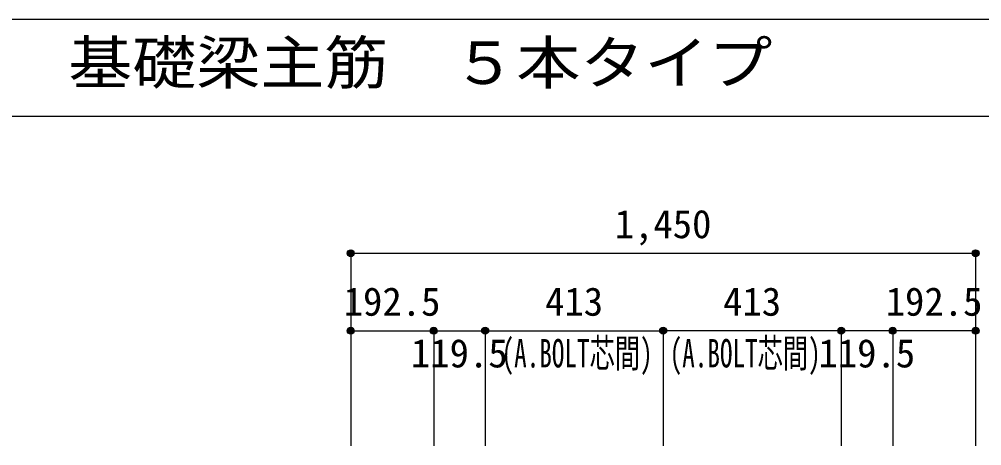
# Model space of a CAD drawing. Units: millimetres at full size, sheet at 1:30. Extents: x -5973 to 5954, y -4195 to 4201.
# Drawn here: x -942 to 1292, y 3211 to 4201 of the extents above; entities that cross this region are included whole.
import ezdxf
from ezdxf.enums import TextEntityAlignment as Align

# ---------------------------------------------------------------- set-up
doc = ezdxf.new("R2010")
doc.units = ezdxf.units.MM
doc.header["$LTSCALE"] = 30
doc.header["$PDMODE"] = 32
doc.header["$PDSIZE"] = 15
for name, color, linetype in [('0-7_文字', 4, 'Continuous'), ('0-D_寸法', 4, 'Continuous'), ('6-7_文字', 7, 'Continuous'), ('F-0_枠', 6, 'Continuous')]:
    doc.layers.add(name, color=color, linetype=linetype)
doc.styles.add('ＭＳ ゴシック', font='')
doc.styles.get('ＭＳ ゴシック').set_extended_font_data('MS Gothic')

msp = doc.modelspace()

# ---------------------------------------------------------------- linework, layer by layer
at = {"layer": '0-D_寸法'}
for p, q in [((-172.56, 3658.07), (-172.56, 3478.07)), ((-172.56, 3658.07), (-172.56, 3478.07)), ((-172.56, 3658.07), (1277.44, 3658.07)), ((-172.56, 3658.07), (1277.44, 3658.07)), ((-172.56, 3658.07), (-172.56, 3211.03)), ((1277.44, 3658.07), (1277.44, 3211.03)), ((-172.56, 3478.07), (19.94, 3478.07)), ((19.94, 3478.07), (19.94, 3211.03)), ((139.44, 3478.07), (139.44, 3211.03)), ((552.44, 3478.07), (552.44, 3211.03)), ((965.44, 3478.07), (965.44, 3211.03)), ((1084.94, 3478.07), (1084.94, 3211.03)), ((1277.44, 3478.07), (1084.94, 3478.07))]:
    msp.add_line(p, q, dxfattribs=at)
for points in [[(19.94, 3478.07), (139.44, 3478.07), (552.44, 3478.07)], [(1084.94, 3478.07), (965.44, 3478.07), (552.44, 3478.07)]]:
    msp.add_lwpolyline(points, dxfattribs=at)
for centre, radius in [((-172.56, 3658.07), 8), ((-172.56, 3658.07), 7.2), ((-172.56, 3658.07), 6.4), ((-172.56, 3658.07), 5.6), ((-172.56, 3658.07), 4.8), ((1277.44, 3658.07), 8), ((1277.44, 3658.07), 7.2), ((1277.44, 3658.07), 6.4), ((1277.44, 3658.07), 5.6), ((1277.44, 3658.07), 4.8), ((-172.56, 3658.07), 4), ((-172.56, 3658.07), 3.2), ((-172.56, 3658.07), 2.4), ((-172.56, 3658.07), 1.6), ((-172.56, 3658.07), 0.8), ((1277.44, 3658.07), 4), ((1277.44, 3658.07), 3.2), ((1277.44, 3658.07), 2.4), ((1277.44, 3658.07), 1.6), ((1277.44, 3658.07), 0.8), ((-172.56, 3478.07), 8), ((-172.56, 3478.07), 7.2), ((-172.56, 3478.07), 6.4), ((19.94, 3478.07), 8), ((19.94, 3478.07), 7.2), ((19.94, 3478.07), 6.4), ((139.44, 3478.07), 8), ((139.44, 3478.07), 7.2), ((139.44, 3478.07), 6.4), ((552.44, 3478.07), 8), ((552.44, 3478.07), 7.2), ((552.44, 3478.07), 6.4), ((965.44, 3478.07), 8), ((965.44, 3478.07), 7.2), ((965.44, 3478.07), 6.4), ((1084.94, 3478.07), 8), ((1084.94, 3478.07), 7.2), ((1084.94, 3478.07), 6.4), ((1277.44, 3478.07), 8), ((1277.44, 3478.07), 7.2), ((1277.44, 3478.07), 6.4), ((-172.56, 3478.07), 5.6), ((-172.56, 3478.07), 4.8), ((-172.56, 3478.07), 4), ((-172.56, 3478.07), 3.2), ((-172.56, 3478.07), 2.4), ((-172.56, 3478.07), 1.6), ((-172.56, 3478.07), 0.8), ((19.94, 3478.07), 5.6), ((19.94, 3478.07), 4.8), ((19.94, 3478.07), 4), ((19.94, 3478.07), 3.2), ((19.94, 3478.07), 2.4), ((19.94, 3478.07), 1.6), ((19.94, 3478.07), 0.8), ((139.44, 3478.07), 5.6), ((139.44, 3478.07), 4.8), ((139.44, 3478.07), 4), ((139.44, 3478.07), 3.2), ((139.44, 3478.07), 2.4), ((139.44, 3478.07), 1.6), ((139.44, 3478.07), 0.8), ((552.44, 3478.07), 5.6), ((552.44, 3478.07), 4.8), ((552.44, 3478.07), 4), ((552.44, 3478.07), 3.2), ((552.44, 3478.07), 2.4), ((552.44, 3478.07), 1.6), ((552.44, 3478.07), 0.8), ((965.44, 3478.07), 5.6), ((965.44, 3478.07), 4.8), ((965.44, 3478.07), 4), ((965.44, 3478.07), 3.2), ((965.44, 3478.07), 2.4), ((965.44, 3478.07), 1.6), ((965.44, 3478.07), 0.8), ((1084.94, 3478.07), 5.6), ((1084.94, 3478.07), 4.8), ((1084.94, 3478.07), 4), ((1084.94, 3478.07), 3.2), ((1084.94, 3478.07), 2.4), ((1084.94, 3478.07), 1.6), ((1084.94, 3478.07), 0.8), ((1277.44, 3478.07), 5.6), ((1277.44, 3478.07), 4.8), ((1277.44, 3478.07), 4), ((1277.44, 3478.07), 3.2), ((1277.44, 3478.07), 2.4), ((1277.44, 3478.07), 1.6), ((1277.44, 3478.07), 0.8)]:
    msp.add_circle(centre, radius, dxfattribs=at)
at = {"layer": '0-D_寸法', "color": 7}
for p in [(-172.56, 3658.07), (-172.56, 3658.07), (1277.44, 3658.07), (-172.56, 3478.07), (-172.56, 3478.07), (19.94, 3478.07), (19.94, 3478.07), (139.44, 3478.07), (139.44, 3478.07), (552.44, 3478.07), (552.44, 3478.07), (965.44, 3478.07), (965.44, 3478.07), (1084.94, 3478.07), (1084.94, 3478.07), (1277.44, 3478.07), (1277.44, 3478.07)]:
    msp.add_point(p, dxfattribs=at)
at = {"layer": 'F-0_枠'}
msp.add_line((-5972.88, 4201.15), (5954.1, 4201.15), dxfattribs=at)
at = {"layer": 'F-0_枠', "color": 2}
msp.add_line((-5972.88, 3976.15), (3723.6, 3976.15), dxfattribs=at)

# ---------------------------------------------------------------- texts
at = {"layer": '0-7_文字', "style": 'ＭＳ ゴシック', "width": 0.65}
for p in [(177.44, 3373.07), (567.44, 3373.07)]:
    msp.add_text('(A.BOLT芯間)', height=65.98, dxfattribs=at).set_placement(p, align=Align.BOTTOM_LEFT)
at = {"layer": '0-D_寸法', "style": 'ＭＳ ゴシック'}
for s, p in [('1,450', (439.94, 3673.07)), ('192.5', (-188.81, 3493.07)), ('413', (278.44, 3493.07)), ('413', (691.44, 3493.07)), ('192.5', (1068.69, 3493.07)), ('119.5', (-32.81, 3373.07)), ('119.5', (912.69, 3373.07))]:
    msp.add_text(s, height=65.98, dxfattribs=at).set_placement(p, align=Align.BOTTOM_LEFT)
at = {"layer": '6-7_文字', "color": 2, "style": 'ＭＳ ゴシック', "width": 1.1}
msp.add_text('\u3000\u3000基礎梁主筋\u3000５本タイプ', height=98.97, dxfattribs=at).set_placement((-1124.64, 4021.15), align=Align.BOTTOM_LEFT)

doc.saveas('drawing.dxf')
